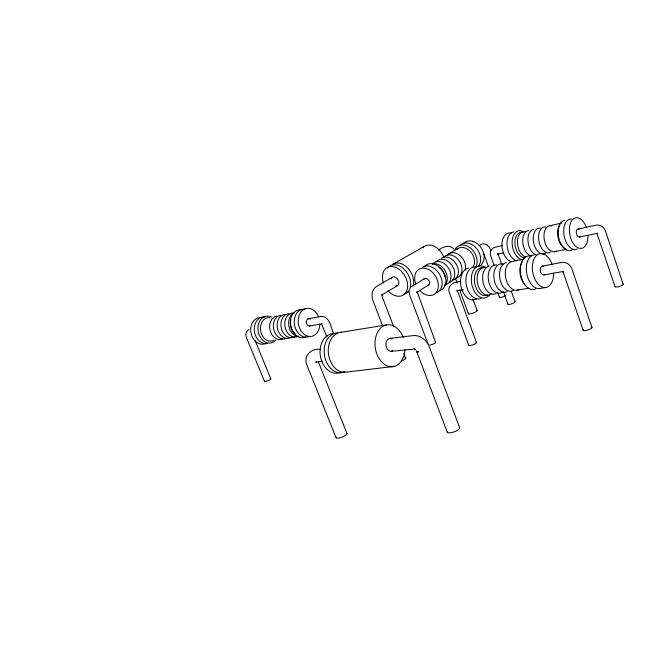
<?xml version="1.0" encoding="UTF-8"?>
<svg xmlns="http://www.w3.org/2000/svg" width="656" height="656" viewBox="0 0 656 656"><rect width="100%" height="100%" fill="white"/><g stroke="black" fill="none" stroke-linecap="round" stroke-linejoin="round"><path stroke-width="0.98" d="M497.797 253.634L497.486 254.036M416.716 292.289L417.101 291.764L435.617 342.342M411.017 286.975L424.744 278.464M497.215 254.208L503.775 252.913M416.888 292.141L428.704 284.934M479.675 245.434C484.136 241.277 490.245 245.902 490.647 251.15M397.495 285.631L381.702 295.077L382.309 294.224L382.341 297.086L393.649 326.68M448.909 253.806L457.896 248.501M310.46 325.729L310.149 325.917A3.706 2.788 79.9 0 1 306.295 321.932A3.706 2.788 79.9 0 1 310.263 319.169M392.386 277.25L376.511 286.467C372.116 289.378 371.066 295.512 372.821 300.227L382.62 325.745M424.243 246.435L392.723 264.36A15.867 11.259 59.7 0 1 407.778 268.099A15.867 11.259 59.7 0 1 413.198 285.86M438.725 250.034C442.923 246.738 449.745 244.065 453.829 249.067M249.083 329.648C245.861 330.69 245.164 334.814 246.451 337.594L264.524 381.439M316.799 361.8L315.659 362.268L322.162 361.3M549.835 225.73L561.569 223.089M577.969 229.075L596.042 225.156C600.01 224.426 604.086 227.042 605.39 230.805L623.2 284.269M502.627 245.434L493.583 247.615L490.721 250.781L490.27 254.438L494.017 265.393M579.494 237.037L597.378 233.323L596.853 233.29L615.082 286.705M554.41 251.732L566.177 249.362M523.783 259.177L512.09 261.523A14.555 9.061 79.9 0 0 505.874 278.693A14.555 9.061 79.9 0 0 518.666 289.681M427.359 285.458L428.089 285.311A3.821 2.772 58.7 0 0 428.499 280.014A3.821 2.772 58.7 0 0 423.669 279.44M460.52 281.785C454.37 280.907 446.613 285.754 449.303 292.568L468.687 345.195M542.25 266.139L561.651 262.433C566.054 261.711 570.458 264.712 571.893 268.837L592.007 327.59M320.817 316.504C329.837 315.421 330.878 328.402 333.765 333.789M456.248 290.961L463.3 289.665M543.939 274.938L563.16 271.461L562.545 271.453L563.201 272.289M308.099 318.824L321.522 316.372M309.435 326.048L322.063 323.892L321.383 323.67L327 337.069M517.158 290.198L528.9 288.156M546.071 287.443L540.011 288.484A17.081 10.389 80 0 1 526.702 273.486A17.081 10.389 80 0 1 534.074 254.848M339.742 332.485L386.474 324.941M320.341 349.377C310.903 348.008 302.801 356.421 307.041 365.523L336.044 437.601M389.656 338.422L413.387 335.593C419.291 335.011 424.752 338.767 427.745 343.654M393.944 366.45L346.901 372.009A20.098 14.776 82 0 1 328.476 354.109A20.098 14.776 82 0 1 341.661 332.28M391.575 351.247L414.961 349.017L414.174 348.648L415.601 349.763M486.785 244.631L487.252 245.041M255.209 340.792L270.78 378.717M318.34 361.833L347.008 433.542M403.858 353.412L405.679 358.184M416.716 351.673L447.236 432.156M429.081 346.409L459.635 427.605A6.601 2.066 -19.9 0 1 453.403 432.091A6.601 2.066 -19.9 0 1 447.253 431.574M428.352 344.81L409.713 295.282L409.188 292.248M455.461 278.456L457.207 283.236M459.659 289.919L468.4 313.814M457.273 290.223L476.461 342.58M472.886 299.013L477.084 310.542M483.587 253.101L488.417 266.566M497.732 292.535L499.454 297.34M503.505 291.936L507.908 304.261M497.945 253.724L501.709 264.302M511.295 291.231L515.058 301.809M563.135 272.092L583.217 330.444M441.603 258.12A12.472 9.266 58.7 0 1 456.855 265.311A12.472 9.266 58.7 0 1 452.32 280.276M443.464 257.595A12.423 9.274 58.7 0 1 459.725 261.678A12.423 9.274 58.7 0 1 455.945 278.029M436.109 261.941A12.521 9.266 58.7 0 1 452.115 265.647A12.521 9.266 58.7 0 1 449.467 282.334M432.386 264.138A12.562 9.258 58.7 0 1 448.696 268.353A12.562 9.258 58.7 0 1 444.998 284.811M432.689 263.802A12.612 9.25 58.7 0 1 445.514 271.568A12.612 9.25 58.7 0 1 444.243 285.795M438.7 266.967A12.636 9.25 58.7 0 1 445.334 277.841M424.358 266.771A14.547 10.635 58.7 0 1 443.169 271.691A14.547 10.635 58.7 0 1 438.962 290.698M422.62 267.123A14.604 10.627 58.7 0 1 440.012 275.085A14.604 10.627 58.7 0 1 436.125 292.806M415.806 283.982A14.662 10.619 58.7 0 1 425.449 268.394A14.662 10.619 58.7 0 1 437.962 288.911A14.662 10.619 58.7 0 1 419.717 290.395M463.612 243.319A13.989 10.693 58.7 0 1 480.905 247.427A13.989 10.693 58.7 0 1 479.651 266.024M460.094 245.385A14.038 10.685 58.7 0 1 476.281 248.099A14.038 10.685 58.7 0 1 478.322 266.361M454.493 250.74A14.096 10.685 58.7 0 1 470.606 248.14A14.096 10.685 58.7 0 1 475.403 267.755M456.633 249.518A12.267 9.291 58.7 0 1 470.36 251.527A12.267 9.291 58.7 0 1 473.033 267.181M461.816 274.938A12.382 9.274 58.7 0 1 460.332 275.602M447.105 255.438A12.382 9.274 58.7 0 1 459.872 255.471A12.382 9.274 58.7 0 1 465.235 270.28M435.182 342.014A3.862 0.894 -20.3 0 1 432.353 344.4A3.862 0.894 -20.3 0 1 428.507 344.515M505.604 295.643A3.624 0.763 -19.5 0 1 501.176 297.357A3.624 0.763 -19.5 0 1 499.667 296.856M545.587 253.142A13.079 7.864 79 0 1 542.274 253.913M541.569 253.782A13.079 7.864 79 0 1 533.23 239.342A13.079 7.864 79 0 1 540.511 228.157M550.327 252.412A13.145 7.856 79 0 1 538.888 241.014A13.145 7.856 79 0 1 545.841 226.96M536.264 254.848A13.022 7.872 79 0 1 528.014 241.605A13.022 7.872 79 0 1 533.845 229.329M531.016 255.914A12.956 7.88 79 0 1 522.766 242.736A12.956 7.88 79 0 1 528.605 230.51M525.809 256.963A12.899 7.888 79 0 1 517.477 242.195A12.899 7.888 79 0 1 525.522 231.839M525.325 257.595A12.866 7.888 79 0 1 515.05 244.967A12.866 7.888 79 0 1 522.242 232.273M521.7 259.686A14.776 9.069 78.9 0 1 512.18 240.916A14.776 9.069 78.9 0 1 523.8 232.06M516.584 260.711A14.711 9.077 78.9 0 1 507.104 245.77A14.711 9.077 78.9 0 1 513.878 231.863M511.508 261.728A14.645 9.086 78.9 0 1 501.947 244.983A14.645 9.086 78.9 0 1 511.237 233.192M587.932 235.775A15.539 8.971 79.1 0 1 575.935 246.492A15.539 8.971 79.1 0 1 571.114 221.671A15.539 8.971 79.1 0 1 586.226 227.001M577.255 249.009A15.465 8.987 79.1 0 1 564.094 235.537A15.465 8.987 79.1 0 1 572.007 219.063M565.349 248.583A13.366 7.831 79.1 0 1 558.24 238.071A13.366 7.831 79.1 0 1 559.929 224.918M572.36 249.723A15.391 8.995 79.1 0 1 558.92 238.694A15.391 8.995 79.1 0 1 564.832 220.293M556.337 250.969A13.202 7.847 79 0 1 544.283 239.858A13.202 7.847 79 0 1 551.926 225.91M514.493 301.571A3.78 0.828 -19.3 0 1 514.665 302.383L514.132 302.752A3.78 0.828 -19.3 0 1 509.835 304.359A3.78 0.828 -19.3 0 1 507.99 304.007M623.069 284.048A4.248 0.976 -17.8 0 1 619.1 286.524A4.248 0.976 -17.8 0 1 615.238 286.393M580.535 236.283A4.051 2.337 79.1 0 1 577.452 235.947A4.051 2.337 79.1 0 1 576.476 230.83A4.051 2.337 79.1 0 1 579.223 229.395M507.203 291.682A14.407 9.069 79.9 0 1 494.066 278.972A14.407 9.069 79.9 0 1 503.062 263.925M513.607 290.272A14.481 9.061 79.9 0 1 500.274 280.366A14.481 9.061 79.9 0 1 506.35 262.679M502.266 292.248A14.334 9.069 79.9 0 1 488.646 281.26A14.334 9.069 79.9 0 1 496.633 264.909M495.969 293.634A14.26 9.077 79.9 0 1 483.201 282.908A14.26 9.077 79.9 0 1 489.474 266.057M491.147 294.191A14.186 9.077 79.9 0 1 477.429 282.72A14.186 9.077 79.9 0 1 486.367 267.263M487.695 295.069A14.153 9.086 79.9 0 1 474.583 282.629A14.153 9.086 79.9 0 1 483.636 267.812M489.638 294.831A16.252 10.447 79.9 0 1 475.936 293.675A16.252 10.447 79.9 0 1 472.271 273.035A16.252 10.447 79.9 0 1 484.743 267.263M481.217 298.3A16.17 10.447 79.9 0 1 466.26 284.794A16.17 10.447 79.9 0 1 475.657 267M476.658 298.759A16.088 10.447 79.9 0 1 461.348 287.853A16.088 10.447 79.9 0 1 468.466 268.132M553.623 273.158A17.171 10.373 80 0 1 539.568 285.442A17.171 10.373 80 0 1 534.689 257.718A17.171 10.373 80 0 1 552.098 264.491M535.739 288.919A16.99 10.398 80 0 1 520.708 274.602A16.99 10.398 80 0 1 529.925 256.029M524.759 284.573A14.752 9.045 80 0 1 522.57 261.268M475.92 342.235A4.116 1 -19.7 0 1 475.961 343.277L475.354 343.703A4.116 1 -19.7 0 1 470.655 345.458A4.116 1 -19.7 0 1 468.81 344.884M591.482 327.106A4.658 1.205 -17.9 0 1 587.973 330.001A4.658 1.205 -17.9 0 1 583.315 329.763M544.595 274.634A4.477 2.706 80 0 1 540.355 270.543A4.477 2.706 80 0 1 543.685 266.443M290.952 337.381A12.046 9.241 79.8 0 1 277.365 328.082A12.046 9.241 79.8 0 1 286.787 314.536M286.434 338.381A11.988 9.233 79.8 0 1 273.814 329.779A11.988 9.233 79.8 0 1 280.588 315.274M292.51 337.61A12.095 9.258 79.9 0 1 280.965 325.843A12.095 9.258 79.9 0 1 290.6 313.806M294.782 336.749A12.095 9.258 79.9 0 1 293.289 337.414M296.364 336.979A12.144 9.266 79.9 0 1 284.802 325.146A12.144 9.266 79.9 0 1 294.446 313.076M298.636 336.118A12.144 9.266 79.9 0 1 297.143 336.782M297.824 336.389A12.202 9.274 79.9 0 1 288.878 326.032A12.202 9.274 79.9 0 1 293.585 313.158M295.093 333.74A12.226 9.282 79.9 0 1 293.175 331.518M292.765 330.87A12.226 9.282 79.9 0 1 291.715 328.771M291.436 328.025A12.226 9.282 79.9 0 1 290.993 326.475M290.829 325.688A12.226 9.282 79.9 0 1 290.961 319.406M305.499 337.061A14.079 10.676 79.9 0 1 290.51 325.13A14.079 10.676 79.9 0 1 301.481 309.927M309.46 336.421A14.145 10.693 79.9 0 1 294.437 324.425A14.145 10.693 79.9 0 1 305.417 309.165M319.857 324.097A14.202 10.701 79.9 0 1 305.081 334.954A14.202 10.701 79.9 0 1 300.924 312.043A14.202 10.701 79.9 0 1 318.554 316.922M275.938 340.128A13.571 10.57 79.8 0 1 262.195 339.66A13.571 10.57 79.8 0 1 259.054 322.449A13.571 10.57 79.8 0 1 271.732 317.11M267.459 343.514A13.514 10.553 79.8 0 1 254.331 330.403A13.514 10.553 79.8 0 1 265.368 316.922M282.67 338.996A11.939 9.225 79.8 0 1 270.075 330.444A11.939 9.225 79.8 0 1 276.848 315.987M274.134 340.152A11.816 9.192 79.8 0 1 260.645 331.059A11.816 9.192 79.8 0 1 270.042 317.75M265.606 343.547A13.456 10.545 79.8 0 1 250.879 332.215A13.456 10.545 79.8 0 1 261.769 317.611M344.9 371.608A3.731 0.845 -21.5 0 1 343.99 371.944M343.104 372.214A3.731 0.845 -21.5 0 1 340.948 372.305M270.083 378.635A3.428 0.713 -22.4 0 1 270.1 379.619A3.428 0.713 -22.4 0 1 266.074 381.366A3.428 0.713 -22.4 0 1 264.663 380.988M409.237 291.444A15.867 11.259 59.7 0 1 406.474 292.502M422.718 247.714A15.383 11.332 59.8 0 1 443.694 257.062M387.54 268.148A15.916 11.25 59.7 0 1 407.204 272.97A15.916 11.25 59.7 0 1 404.457 294.06M383.424 282.769A15.957 11.242 59.7 0 1 394.215 266.877A15.957 11.242 59.7 0 1 407.228 289.353A15.957 11.242 59.7 0 1 388.008 290.69M391.271 278.743A4.912 3.46 59.7 0 1 395.543 277.316A4.912 3.46 59.7 0 1 398.832 282.711A4.912 3.46 59.7 0 1 395.691 285.991M476.764 310.378A4.649 1 -19.8 0 1 472.804 313.224A4.649 1 -19.8 0 1 468.679 313.166M404.875 357.864A4.953 1.173 -20.8 0 1 405.236 358.98A4.953 1.173 -20.8 0 1 401.39 361.046M404.998 349.746A21.107 14.899 81.9 0 1 383.932 364.014A21.107 14.899 81.9 0 1 378.897 330.132A21.107 14.899 81.9 0 1 403.153 337.348M344.597 371.895A20.008 14.768 82 0 1 324.556 355.978A20.008 14.768 82 0 1 337.537 332.945M340.48 372.378A19.918 14.752 82 0 1 320.472 356.544A19.918 14.752 82 0 1 333.453 333.609M416.806 351.28A6.708 1.263 -23.1 0 0 417.774 351.911L418.659 351.764L417.741 351.821A6.708 1.566 -20.4 0 1 416.691 350.944M392.723 350.804A6.486 4.658 83.5 0 1 385.917 344.835A6.486 4.658 83.5 0 1 392.075 338.873M346.212 432.952A5.871 1.656 -21.9 0 1 342.325 437.044A5.871 1.656 -21.9 0 1 336.216 437.076"/></g></svg>
